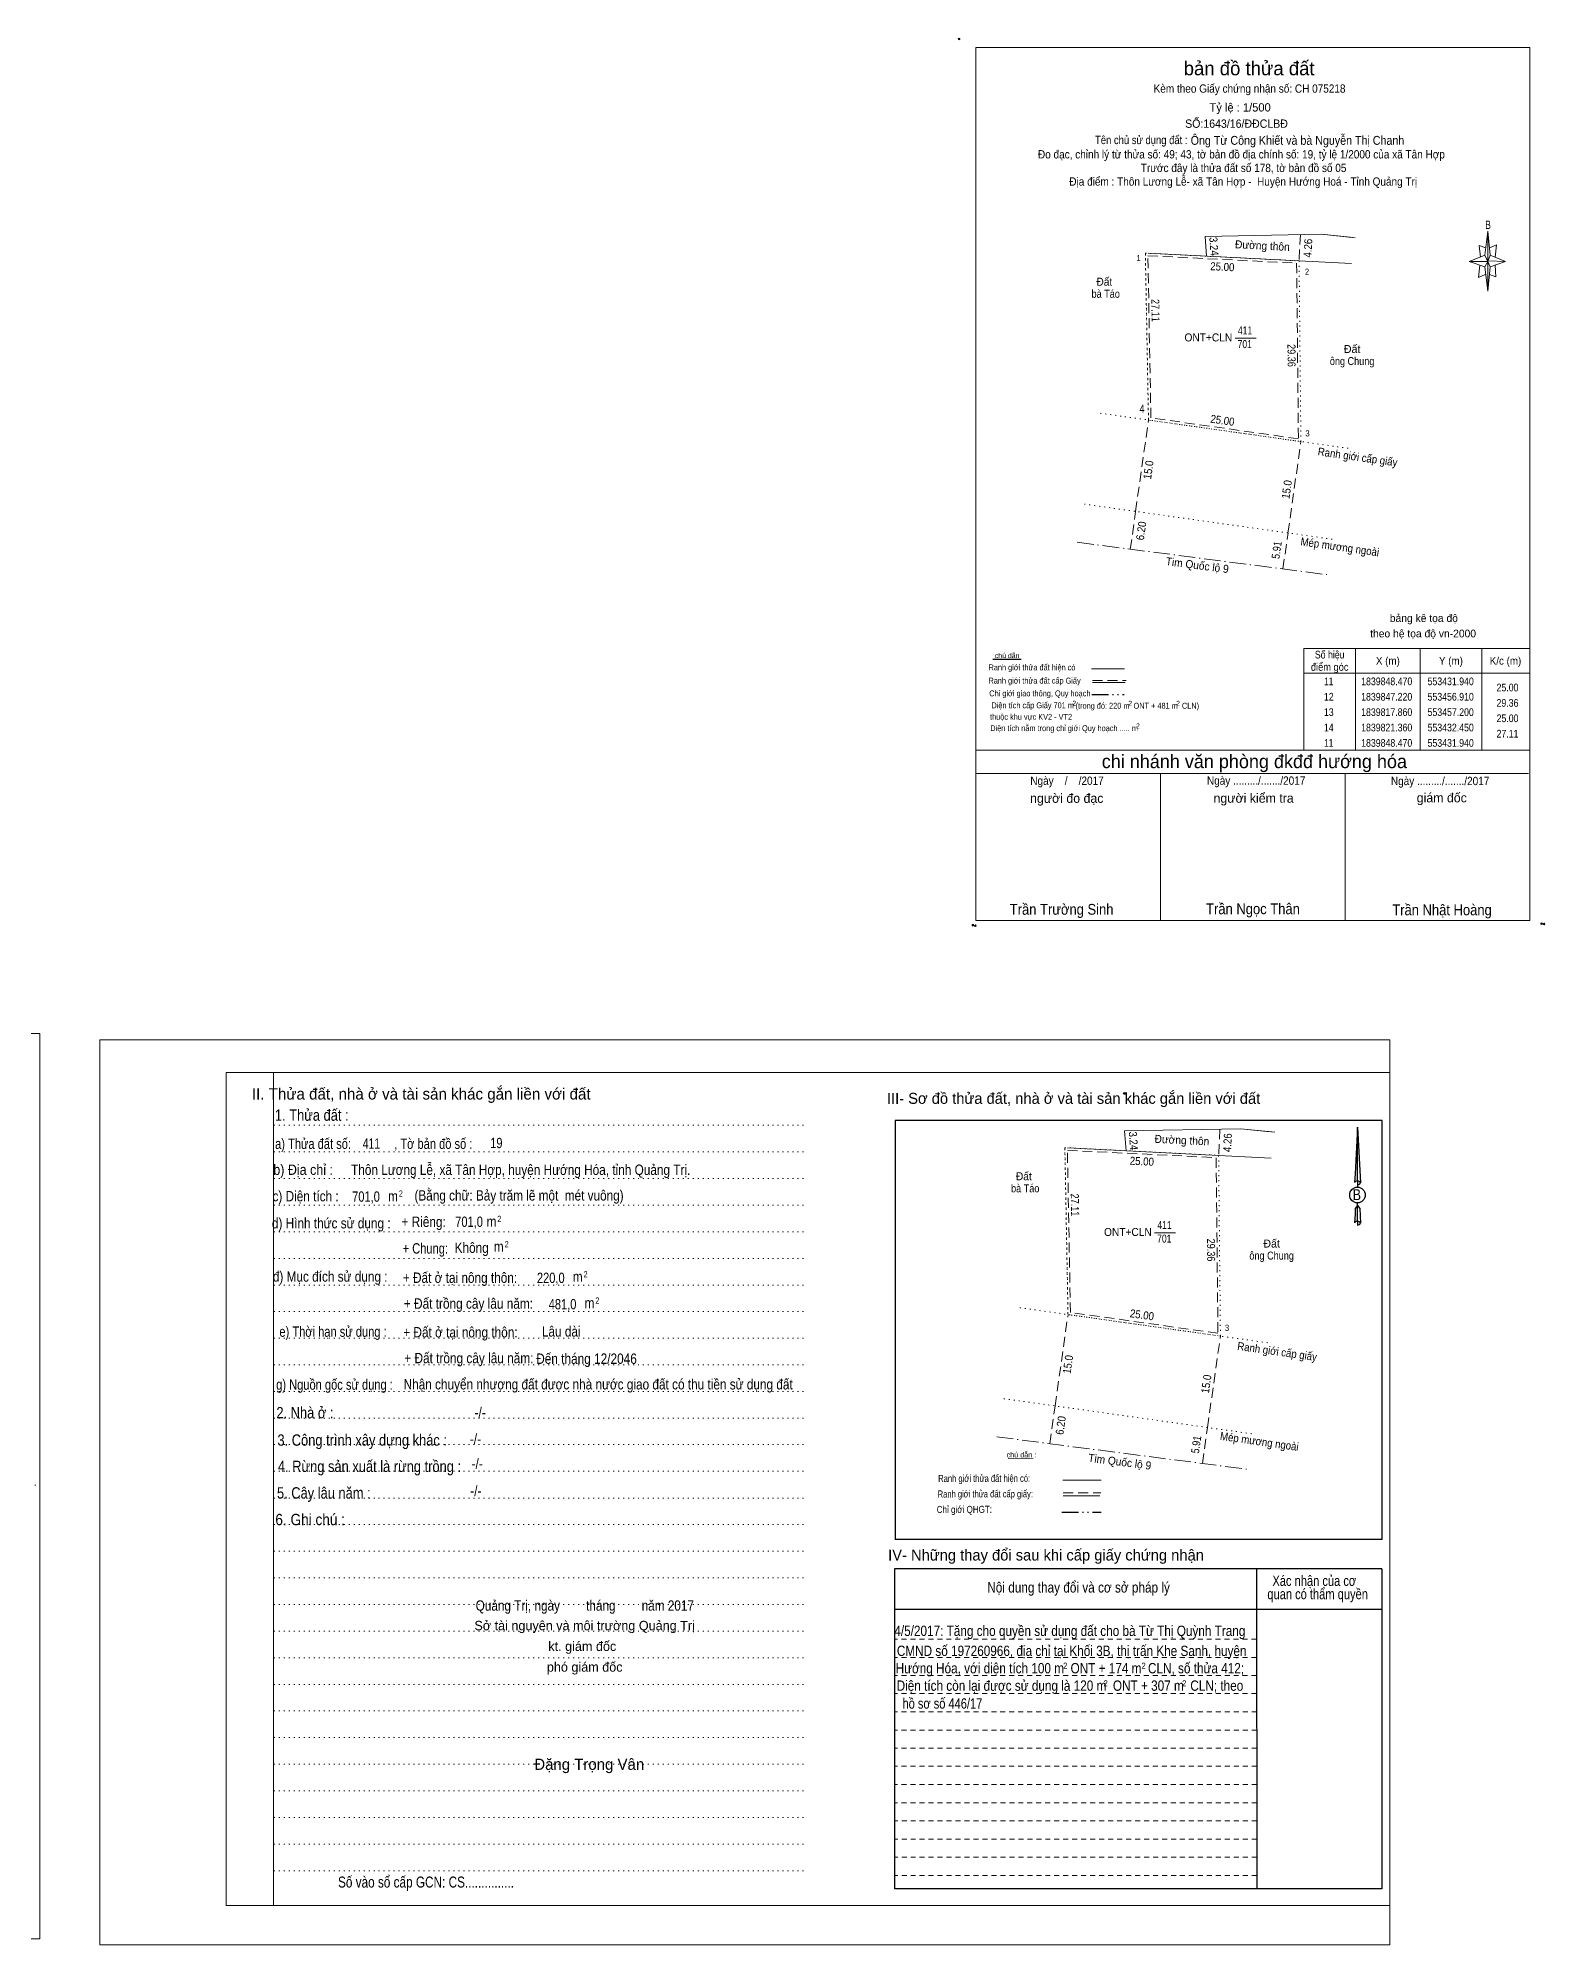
# Model space of a CAD drawing. Header units: metres. Extents: x 552853 to 553796, y 1839502 to 1839983.
# Drawn here: x 553062.2 to 553306.9, y 1839673.4 to 1839983.1 of the extents above; entities that cross this region are included whole.
import ezdxf
from ezdxf.enums import TextEntityAlignment as Align

# ---------------------------------------------------------------- set-up
doc = ezdxf.new("R2010")
doc.units = ezdxf.units.M
doc.header["$LTSCALE"] = 0.54
doc.header["$PDMODE"] = 32
doc.header["$PDSIZE"] = 0.27
for name, pattern in [('DASH_DOUBLE_DOT', [9.2, 5, -1.2, 0.3, -1.2, 0.3, -1.2]), ('DOT_DASHED', [7.7, 5, -1.2, 0.3, -1.2]), ('DOTTED', [1.5, 0.3, -1.2]), ('MEDIUM_DASHED', [4.5, 3, -1.5]), ('SHORT_DASHED', [2.7, 1.5, -1.2])]:
    doc.linetypes.add(name, pattern=pattern)
for name, color, linetype, lineweight in [('1', 7, 'DOTTED', 13), ('10', 7, 'Continuous', 13), ('16', 7, 'Continuous', 25), ('2', 7, 'SHORT_DASHED', 13), ('23', 7, 'Continuous', 13), ('28', 7, 'Continuous', 25), ('3', 7, 'Continuous', 13), ('5', 7, 'Continuous', 13), ('63', 7, 'Continuous', 13), ('7', 7, 'Continuous', 25)]:
    doc.layers.add(name, color=color, linetype=linetype, lineweight=lineweight)
for name, color, linetype in [('17', 7, 'Continuous'), ('18', 7, 'Continuous'), ('20', 7, 'Continuous'), ('34', 7, 'Continuous'), ('6', 7, 'Continuous'), ('9', 7, 'Continuous')]:
    doc.layers.add(name, color=color, linetype=linetype)

msp = doc.modelspace()

# ---------------------------------------------------------------- linework, layer by layer
at = {"layer": '1', "linetype": 'MEDIUM_DASHED'}
for p, q in [((553267.24, 1839951.22), (553267.03, 1839946.97)), ((553240.47, 1839906.27), (553242.57, 1839921.11)), ((553265.22, 1839902.77), (553267.32, 1839917.61)), ((553239.61, 1839900.13), (553240.48, 1839906.27)), ((553264.4, 1839896.92), (553265.23, 1839902.77))]:
    msp.add_line(p, q, dxfattribs=at)
at = {"layer": '1'}
for p, q in [((553242.06, 1839948.22), (553242.57, 1839921.11)), ((553234.74, 1839922.22), (553275.13, 1839916.51)), ((553232.15, 1839907.45), (553272.65, 1839901.72)), ((553100.45, 1839815.14), (553100.45, 1839679.85)), ((553100.45, 1839815.14), (553100.45, 1839679.85)), ((553100.53, 1839806.55), (553186.84, 1839806.55)), ((553100.53, 1839802.24), (553186.84, 1839802.24)), ((553100.53, 1839797.91), (553186.84, 1839797.91)), ((553100.53, 1839793.59), (553186.84, 1839793.59)), ((553100.53, 1839789.26), (553186.84, 1839789.26)), ((553100.53, 1839784.93), (553186.84, 1839784.93)), ((553100.53, 1839780.61), (553186.84, 1839780.61)), ((553100.53, 1839776.3), (553186.84, 1839776.3)), ((553100.53, 1839771.96), (553186.84, 1839771.96)), ((553100.53, 1839767.65), (553186.84, 1839767.65)), ((553100.53, 1839763.32), (553186.84, 1839763.32)), ((553100.53, 1839758.99), (553186.84, 1839758.99)), ((553100.53, 1839754.68), (553186.84, 1839754.68)), ((552972.61, 1839748.12), (553062.51, 1839748.12)), ((553100.53, 1839750.35), (553186.84, 1839750.35)), ((553100.53, 1839746.01), (553186.84, 1839746.01)), ((553100.53, 1839741.71), (553186.84, 1839741.71)), ((553100.53, 1839737.37), (553186.84, 1839737.37)), ((553100.53, 1839733.05), (553186.84, 1839733.05)), ((553100.53, 1839728.74), (553186.84, 1839728.74)), ((553100.53, 1839724.41), (553186.84, 1839724.41)), ((553100.53, 1839720.05), (553186.84, 1839720.05)), ((553100.53, 1839715.73), (553186.84, 1839715.73)), ((553100.53, 1839711.43), (553186.84, 1839711.43)), ((553100.53, 1839707.09), (553186.84, 1839707.09)), ((553100.53, 1839702.77), (553186.84, 1839702.77)), ((553100.53, 1839698.44), (553186.84, 1839698.44)), ((553100.53, 1839694.12), (553186.84, 1839694.12)), ((553100.53, 1839689.81), (553186.84, 1839689.81)), ((553100.53, 1839685.48), (553186.84, 1839685.48))]:
    msp.add_line(p, q, dxfattribs=at)
at = {"layer": '1', "linetype": 'Continuous'}
for p, q in [((553256.64, 1839934.41), (553260.04, 1839934.41)), ((553092.79, 1839815.14), (553281.79, 1839815.14)), ((553092.79, 1839815.14), (553092.79, 1839679.85)), ((553281.79, 1839815.14), (553281.79, 1839678.73)), ((553092.79, 1839679.85), (553281.79, 1839679.85))]:
    msp.add_line(p, q, dxfattribs=at)
at = {"layer": '1'}
msp.add_lwpolyline([(553242.06, 1839948.22), (553267.03, 1839946.97), (553267.32, 1839917.61), (553242.57, 1839921.11)], close=True, dxfattribs=at)
at = {"layer": '1', "linetype": 'MEDIUM_DASHED'}
msp.add_lwpolyline([(553242.47, 1839947.8), (553266.63, 1839946.59), (553266.92, 1839918.07), (553242.96, 1839921.46)], close=True, dxfattribs=at)
at = {"layer": '1', "linetype": 'Continuous'}
for points in [[(552853.01, 1839674.43), (553062.52, 1839674.43), (553062.52, 1839821.47), (552853.01, 1839821.47)], [(552853.01, 1839821.47), (553062.52, 1839821.47), (553062.52, 1839674.43), (552853.01, 1839674.43)], [(552853.01, 1839674.43), (553062.52, 1839674.43), (553062.52, 1839821.47), (552853.01, 1839821.47)], [(553072.27, 1839673.43), (553281.79, 1839673.43), (553281.79, 1839820.45), (553072.27, 1839820.45)], [(553100.45, 1839815.14), (553281.79, 1839815.14), (553281.79, 1839679.85), (553100.45, 1839679.85)]]:
    msp.add_lwpolyline(points, close=True, dxfattribs=at)
at = {"layer": '10'}
msp.add_line((553251.77, 1839950.95), (553252.01, 1839947.72), dxfattribs=at)
msp.add_line((553251.77, 1839950.95), (553252.01, 1839947.72), dxfattribs=at)
for points in [[(553251.77, 1839950.95), (553270.63, 1839951.28), (553273.81, 1839950.96)], [(553251.77, 1839950.95), (553270.63, 1839951.28), (553276.14, 1839950.73)]]:
    msp.add_lwpolyline(points, dxfattribs=at)
at = {"layer": '16'}
msp.add_line((553221.91, 1839882.21), (553217.29, 1839882.21), dxfattribs=at)
at = {"layer": '2'}
for p, q in [((553260.12, 1839720.13), (553201.34, 1839720.13)), ((553260.13, 1839717.18), (553201.34, 1839717.18)), ((553260.13, 1839714.25), (553201.34, 1839714.25)), ((553260.14, 1839711.3), (553201.34, 1839711.3)), ((553260.14, 1839708.33), (553201.34, 1839708.33)), ((553260.14, 1839705.38), (553201.34, 1839705.38)), ((553260.14, 1839702.44), (553201.34, 1839702.44)), ((553260.14, 1839699.48), (553201.34, 1839699.48)), ((553260.15, 1839696.52), (553201.34, 1839696.52)), ((553260.16, 1839693.57), (553201.34, 1839693.57)), ((553260.16, 1839690.61), (553201.34, 1839690.61)), ((553260.16, 1839687.66), (553201.34, 1839687.66)), ((553260.16, 1839684.7), (553201.34, 1839684.7))]:
    msp.add_line(p, q, dxfattribs=at)
at = {"layer": '23'}
msp.add_line((553251.77, 1839950.95), (553252.01, 1839947.72), dxfattribs=at)
msp.add_line((553251.77, 1839950.95), (553252.01, 1839947.72), dxfattribs=at)
for points in [[(553251.77, 1839950.95), (553270.63, 1839951.28), (553275.38, 1839950.81)], [(553251.77, 1839950.95), (553270.63, 1839951.28), (553275.68, 1839950.78)]]:
    msp.add_lwpolyline(points, dxfattribs=at)
at = {"layer": '28'}
for p, q in [((553201.41, 1839807.32), (553201.41, 1839739.28)), ((553280.54, 1839739.28), (553280.54, 1839807.32)), ((553280.54, 1839739.28), (553201.41, 1839739.28)), ((553260.12, 1839734.49), (553260.16, 1839682.51)), ((553280.49, 1839734.49), (553280.45, 1839682.51)), ((553280.46, 1839727.9), (553201.34, 1839727.9)), ((553280.45, 1839682.51), (553201.34, 1839682.51))]:
    msp.add_line(p, q, dxfattribs=at)
at = {"layer": '28', "linetype": 'SHORT_DASHED', "lineweight": 13}
msp.add_line((553260.12, 1839723.1), (553201.34, 1839723.1), dxfattribs=at)
at = {"layer": '28'}
msp.add_lwpolyline([(553280.49, 1839734.49), (553201.34, 1839734.49), (553201.34, 1839682.51)], dxfattribs=at)
msp.add_point((553238.66, 1839811.72), dxfattribs=at)
at = {"layer": '3', "linetype": 'DOT_DASHED'}
for p, q in [((553230.99, 1839901.25), (553271.54, 1839896)), ((553217.92, 1839755.95), (553258.47, 1839750.7))]:
    msp.add_line(p, q, dxfattribs=at)
at = {"layer": '3'}
for p, q in [((553238.7, 1839805.65), (553238.94, 1839802.42)), ((553238.7, 1839805.65), (553238.94, 1839802.42)), ((553238.7, 1839805.65), (553238.94, 1839802.42)), ((553238.7, 1839805.65), (553238.94, 1839802.42)), ((553229.42, 1839802.9), (553262.49, 1839801.24)), ((553243.57, 1839789.11), (553246.97, 1839789.11))]:
    msp.add_line(p, q, dxfattribs=at)
at = {"layer": '3', "linetype": 'MEDIUM_DASHED'}
for p, q in [((553254.17, 1839805.92), (553253.96, 1839801.67)), ((553227.4, 1839760.97), (553229.5, 1839775.81)), ((553252.15, 1839757.47), (553254.25, 1839772.31)), ((553226.54, 1839754.83), (553227.41, 1839760.97)), ((553251.33, 1839751.62), (553252.16, 1839757.47))]:
    msp.add_line(p, q, dxfattribs=at)
at = {"layer": '3', "linetype": 'DOTTED'}
for p, q in [((553228.99, 1839802.92), (553229.5, 1839775.81)), ((553221.67, 1839776.92), (553262.06, 1839771.21)), ((553219.08, 1839762.15), (553259.58, 1839756.42))]:
    msp.add_line(p, q, dxfattribs=at)
at = {"layer": '3'}
for points in [[(553238.7, 1839805.65), (553257.56, 1839805.98), (553260.74, 1839805.66)], [(553238.7, 1839805.65), (553257.56, 1839805.98), (553263.07, 1839805.43)], [(553238.7, 1839805.65), (553257.56, 1839805.98), (553262.31, 1839805.51)], [(553238.7, 1839805.65), (553257.56, 1839805.98), (553262.61, 1839805.48)]]:
    msp.add_lwpolyline(points, dxfattribs=at)
at = {"layer": '3', "linetype": 'DOTTED'}
msp.add_lwpolyline([(553228.99, 1839802.92), (553253.96, 1839801.67), (553254.25, 1839772.31), (553229.5, 1839775.81)], close=True, dxfattribs=at)
at = {"layer": '3', "linetype": 'MEDIUM_DASHED'}
msp.add_lwpolyline([(553229.4, 1839802.5), (553253.56, 1839801.29), (553253.85, 1839772.77), (553229.89, 1839776.16)], close=True, dxfattribs=at)
at = {"layer": '5'}
for p, q in [((553297.17, 1839947.87), (553297.67, 1839951.77)), ((553297.17, 1839945.97), (553294.67, 1839946.87)), ((553298.07, 1839945.97), (553297.67, 1839942.07)), ((553298.07, 1839947.87), (553300.57, 1839946.87)), ((553298.87, 1839946.27), (553298.97, 1839944.37)), ((553298.97, 1839944.37), (553297.97, 1839944.77)), ((553233.29, 1839880.72), (553238.67, 1839880.72)), ((553233.49, 1839878.48), (553238.76, 1839878.48)), ((553214.51, 1839867.51), (553304.51, 1839867.51)), ((553214.51, 1839863.71), (553304.31, 1839863.71)), ((553214.51, 1839863.71), (553304.31, 1839863.71)), ((553214.51, 1839863.71), (553304.31, 1839863.71)), ((553244.51, 1839839.81), (553244.51, 1839863.71)), ((553274.51, 1839839.81), (553274.51, 1839863.71))]:
    msp.add_line(p, q, dxfattribs=at)
at = {"layer": '5', "linetype": 'MEDIUM_DASHED'}
msp.add_line((553233.49, 1839878.8), (553238.93, 1839878.8), dxfattribs=at)
at = {"layer": '5', "linetype": 'DASH_DOUBLE_DOT', "lineweight": 25}
msp.add_line((553233.39, 1839876.51), (553238.63, 1839876.51), dxfattribs=at)
at = {"layer": '5'}
for points in [[(553214.51, 1839981.61), (553304.51, 1839981.61), (553304.51, 1839839.81), (553214.51, 1839839.81)], [(553297.67, 1839951.77), (553298.07, 1839947.87), (553297.67, 1839946.87)], [(553297.67, 1839946.87), (553294.67, 1839946.87), (553297.17, 1839947.87), (553298.07, 1839945.97), (553300.57, 1839946.87), (553297.67, 1839946.97)], [(553297.67, 1839946.87), (553297.67, 1839942.07), (553297.17, 1839945.97)]]:
    msp.add_lwpolyline(points, close=True, dxfattribs=at)
for points in [[(553297.37, 1839949.07), (553296.27, 1839949.47), (553296.47, 1839947.57)], [(553297.97, 1839949.07), (553299.07, 1839949.57), (553298.87, 1839947.57)], [(553297.67, 1839946.87), (553297.17, 1839947.87), (553294.67, 1839946.87)], [(553296.37, 1839946.27), (553296.17, 1839944.27), (553297.27, 1839944.77)], [(553297.67, 1839946.87), (553298.07, 1839945.97), (553300.57, 1839946.87)], [(553304.51, 1839839.81), (553214.51, 1839839.81), (553214.51, 1839863.71)]]:
    msp.add_lwpolyline(points, dxfattribs=at)
for p in [(553211.81, 1839983.01), (553214.05, 1839839.05), (553214.45, 1839838.97), (553306.41, 1839839.31), (553306.81, 1839839.25)]:
    msp.add_point(p, dxfattribs=at)
at = {"layer": '63'}
for p, q in [((553242.49, 1839948.2), (553275.56, 1839946.54)), ((553276.21, 1839884.01), (553276.21, 1839867.51)), ((553286.71, 1839884.01), (553286.71, 1839867.51)), ((553296.71, 1839884.01), (553296.71, 1839867.51)), ((553267.81, 1839880.01), (553304.51, 1839880.01))]:
    msp.add_line(p, q, dxfattribs=at)
msp.add_lwpolyline([(553267.81, 1839884.01), (553304.51, 1839884.01), (553304.51, 1839867.51), (553267.81, 1839867.51)], close=True, dxfattribs=at)
at = {"layer": '7'}
for p, q in [((553280.54, 1839807.32), (553201.41, 1839807.32)), ((553276.49, 1839806.25), (553276.98, 1839797.23)), ((553276.49, 1839806.25), (553276.98, 1839797.23)), ((553276.49, 1839806.25), (553276.98, 1839797.23)), ((553276.11, 1839798.66), (553276.02, 1839797.25)), ((553276.49, 1839797.53), (553276.49, 1839797.19)), ((553276.49, 1839797.19), (553276.49, 1839796.94)), ((553276.49, 1839796.94), (553276.49, 1839796.56)), ((553276.49, 1839796.94), (553276.49, 1839796.56)), ((553276.49, 1839796.94), (553276.49, 1839796.56)), ((553276.98, 1839797.23), (553276.98, 1839797.25)), ((553276.49, 1839793.54), (553276.49, 1839793.94)), ((553276.49, 1839793.54), (553276.49, 1839793.94)), ((553276.49, 1839793.54), (553276.49, 1839793.94)), ((553276.49, 1839793.54), (553276.87, 1839793.04)), ((553276.49, 1839793.54), (553276.87, 1839793.04)), ((553276.49, 1839793.54), (553276.87, 1839793.04)), ((553276.49, 1839790.98), (553276.49, 1839790.65)), ((553276.87, 1839793.04), (553276.98, 1839790.68)), ((553276.87, 1839793.04), (553276.98, 1839790.68)), ((553276.87, 1839793.04), (553276.98, 1839790.68)), ((553276.49, 1839790.65), (553276.49, 1839790.37)), ((553276.98, 1839790.68), (553276.98, 1839790.7))]:
    msp.add_line(p, q, dxfattribs=at)
at = {"layer": '7', "lineweight": 13}
for p, q in [((553219.76, 1839752.42), (553223.86, 1839752.46)), ((553228.64, 1839748.93), (553234.88, 1839748.93)), ((553228.7, 1839746.39), (553234.69, 1839746.39)), ((553228.7, 1839746.39), (553234.69, 1839746.39))]:
    msp.add_line(p, q, dxfattribs=at)
at = {"layer": '7', "linetype": 'MEDIUM_DASHED', "lineweight": 13}
msp.add_line((553228.7, 1839746.84), (553234.82, 1839746.84), dxfattribs=at)
at = {"layer": '7', "linetype": 'DASH_DOUBLE_DOT'}
msp.add_line((553228.51, 1839743.73), (553234.88, 1839743.73), dxfattribs=at)
at = {"layer": '7'}
for points in [[(553276.49, 1839797.53), (553276.49, 1839806.25), (553276.11, 1839798.66)], [(553276.49, 1839790.98), (553276.49, 1839793.54), (553276.16, 1839793.04), (553276.11, 1839792.1), (553276.02, 1839790.7)]]:
    msp.add_lwpolyline(points, dxfattribs=at)
for centre, start_param, end_param in [((553276.5083, 1839797.2134), 1.57079633, 3.07445202), ((553276.5083, 1839797.2134), 0.06714063, 1.57079633), ((553276.5083, 1839797.2134), 4.71238898, 6.28318531), ((553276.5083, 1839790.6581), 2.49106941, 3.07427841), ((553276.5083, 1839790.6581), 1.57079633, 2.49106941), ((553276.5083, 1839790.6581), 0.06714063, 1.57079633), ((553276.5083, 1839790.6581), 4.71238898, 6.28318531)]:
    msp.add_ellipse(centre, major_axis=(0.463, 0), ratio=0.655448, start_param=start_param, end_param=end_param, dxfattribs=at)
msp.add_ellipse((553276.5078, 1839795.2342), major_axis=(0, 1.2844), ratio=0.983453, dxfattribs=at)

# ---------------------------------------------------------------- texts
at = {"layer": '1'}
for s, rotation, width, p in [('3.24', 274.249, 0.9, (553252.5523, 1839949.2782)), ('Đường thôn', 357.134, 0.95, (553261.0375, 1839948.7964)), ('4.26', 87.171, 0.9, (553269.1138, 1839949.0029)), ('Ranh giới cấp giấy', 351.953, 0.9, (553276.449, 1839914.4739)), ('15.0', 81.946, 0.9, (553243.1985, 1839912.9239)), ('15.0', 81.946, 0.9, (553265.6685, 1839909.7439)), ('6.20', 81.935, 0.9, (553242.0187, 1839903.0238)), ('5.91', 81.925, 0.85, (553264.0284, 1839899.9087)), ('Mép mương ngoài', 351.942, 0.9, (553273.5639, 1839899.8674)), ('Tim Quốc lộ 9', 352.624, 0.95, (553250.4115, 1839896.8964))]:
    msp.add_text(s, height=1.3, rotation=rotation, dxfattribs=dict(at, width=width)).set_placement(p, align=Align.CENTER)
for s, width, p in [('Đất ', 0.95, (553235.625, 1839942.93)), ('bà Táo', 0.85, (553235.62, 1839940.97)), ('411', 0.8, (553258.245, 1839935.01)), ('ONT+CLN', 0.95, (553252.295, 1839933.88)), ('701', 0.8, (553258.205, 1839932.8)), ('ông Chung', 0.85, (553275.64, 1839930.04))]:
    msp.add_text(s, height=1.3, dxfattribs=dict(at, width=width)).set_placement(p, align=Align.CENTER)
msp.add_text('Đất', height=1.3, dxfattribs=at).set_placement((553275.64, 1839932), align=Align.CENTER)
at = {"layer": '16', "width": 0.8}
for p in [(553230.52, 1839874.72), (553239.6, 1839874.7), (553247.38, 1839874.7), (553240.86, 1839871.02)]:
    msp.add_text('2', height=0.8, dxfattribs=at).set_placement(p, align=Align.CENTER)
at = {"layer": '17', "width": 0.85}
msp.add_text('(Bằng chữ: Bảy trăm lẽ một  mét vuông)', height=1.68, dxfattribs=at).set_placement((553140.34, 1839794.33), align=Align.CENTER)
at = {"layer": '18'}
for s, height, p in [('II. Thửa đất, nhà ở và tài sản khác gắn liền với đất', 1.838, (553124.45, 1839810.74)), ('Sở tài nguyên và môi trường Quảng Trị', 1.531, (553150.995, 1839724.53)), ('kt. giám đốc', 1.531, (553150.61, 1839721.17)), ('phó giám đốc', 1.531, (553151.005, 1839717.8))]:
    msp.add_text(s, height=height, dxfattribs=at).set_placement(p, align=Align.CENTER)
for s, height, width, p in [('1. Thửa đất :', 1.838, 0.85, (553106.675, 1839807.29)), ('a) Thửa đất số:              , Tờ bản đồ số : ', 1.685, 0.8, (553116.99, 1839802.72)), ('411', 1.68, 0.75, (553116.36, 1839802.75)), ('19', 1.68, 0.8, (553136.65, 1839802.84)), ('b) Địa chỉ : ', 1.685, 0.9, (553105.555, 1839798.5)), ('Thôn Lương Lễ, xã Tân Hợp, huyện Hướng Hóa, tỉnh Quảng Trị.', 1.685, 0.85, (553140.61, 1839798.49)), ('c) Diện tích :                                                   ', 1.685, 0.85, (553119.24, 1839794.2)), ('701,0', 1.68, 0.8, (553115.485, 1839794.14)), (' m', 1.685, 0.85, (553119.605, 1839794.21)), ('2', 1.021, 0.75, (553121.14, 1839794.94)), ('d) Hình thức sử dụng :', 1.685, 0.85, (553109.84, 1839789.81)), ('+ Riêng: ', 1.685, 0.85, (553125.11, 1839790.04)), ('701,0', 1.68, 0.8, (553132.225, 1839790.05)), (' m', 1.685, 0.85, (553135.605, 1839790.1)), ('2', 1.021, 0.75, (553137.13, 1839790.83)), ('2', 1.021, 0.75, (553138.33, 1839786.73)), ('       + Chung:', 1.685, 0.8, (553123.365, 1839785.72)), ('Không', 1.685, 0.85, (553132.65, 1839785.83)), (' m', 1.685, 0.85, (553136.775, 1839786.01)), ('đ) Mục đích sử dụng :', 1.685, 0.85, (553109.67, 1839781.15)), ('+ Đất ở tại nông thôn:', 1.686, 0.85, (553130.75, 1839780.96)), ('220,0', 1.68, 0.8, (553145.495, 1839780.94)), (' m', 1.685, 0.85, (553149.605, 1839781.13)), ('2', 1.021, 0.75, (553151.15, 1839781.85)), ('+ Đất trồng cây lâu năm:', 1.69, 0.85, (553132.12, 1839776.76)), ('481,0', 1.68, 0.8, (553147.405, 1839776.66)), ('2', 1.021, 0.75, (553153.06, 1839777.57)), (' m', 1.685, 0.85, (553151.515, 1839776.85)), ('e) Thời hạn sử dụng :', 1.685, 0.8, (553110.125, 1839772.2)), ('+ Đất ở tại nông thôn:', 1.686, 0.85, (553130.82, 1839772.1)), ('Lâu dài', 1.686, 0.85, (553147.195, 1839772.23)), ('+ Đất trồng cây lâu năm:', 1.69, 0.85, (553132.19, 1839767.9)), ('Đến tháng 12/2046', 1.69, 0.85, (553151.3, 1839767.8)), ('g) Nguồn gốc sử dụng :', 1.685, 0.8, (553110.37, 1839763.6)), ('2. Nhà ở :', 1.838, 0.85, (553105.56, 1839758.96)), ('3. Công trình xây dựng khác :', 1.838, 0.85, (553114.865, 1839754.51)), ('4. Rừng sản xuất là rừng trồng :', 1.838, 0.85, (553116.05, 1839750.24)), ('5. Cây lâu năm :', 1.838, 0.85, (553108.63, 1839745.93)), ('6. Ghi chú :', 1.838, 0.9, (553106.42, 1839741.6)), ('Quảng Trị, ngày        tháng        năm 2017', 1.68, 0.85, (553151.02, 1839727.71)), ('Số vào sổ cấp GCN: CS...............', 1.787, 0.8, (553125.23, 1839682.74))]:
    msp.add_text(s, height=height, dxfattribs=dict(at, width=width)).set_placement(p, align=Align.CENTER)
at = {"layer": '20'}
msp.add_text('Đặng Trọng Vân', height=1.819, dxfattribs=at).set_placement((553151.74, 1839701.86), align=Align.CENTER)
at = {"layer": '28'}
for s, p in [('III- Sơ đồ thửa đất, nhà ở và tài sản khác gắn liền với đất', (553230.405, 1839810.04)), ('IV- Những thay đổi sau khi cấp giấy chứng nhận', (553225.925, 1839735.86))]:
    msp.add_text(s, height=1.787, dxfattribs=at).set_placement(p, align=Align.CENTER)
for s, width, p in [('-/-', 0.85, (553134.025, 1839759.05)), ('-/-', 0.85, (553133.265, 1839754.77)), ('-/-', 0.85, (553133.535, 1839750.74)), ('-/-', 0.85, (553133.325, 1839746.33)), ('Nội dung thay đổi và cơ sở pháp lý', 0.85, (553231.215, 1839730.66)), ('Xác nhận của cơ', 0.8, (553269.495, 1839731.73)), (' quan có thẩm quyền', 0.8, (553269.79, 1839729.58))]:
    msp.add_text(s, height=1.685, dxfattribs=dict(at, width=width)).set_placement(p, align=Align.CENTER)
at = {"layer": '3'}
for s, rotation, width, p in [('3.24', 274.249, 0.9, (553239.4823, 1839803.9782)), ('Đường thôn', 357.134, 0.95, (553247.9675, 1839803.4964)), ('4.26', 87.171, 0.9, (553256.0438, 1839803.7029)), ('25.00', 357.134, 0.9, (553241.4625, 1839800.0638)), ('27.11', 271.078, 0.85, (553229.9844, 1839793.6022)), ('29.36', 270.566, 0.85, (553252.0887, 1839786.2914)), ('25.00', 351.951, 0.9, (553241.424, 1839775.1223)), ('15.0', 81.946, 0.9, (553230.1285, 1839767.6239)), ('Ranh giới cấp giấy', 351.953, 0.9, (553263.379, 1839769.1739)), ('15.0', 81.946, 0.9, (553252.5985, 1839764.4439)), ('6.20', 81.935, 0.9, (553228.9487, 1839757.7238)), ('Mép mương ngoài', 351.942, 0.9, (553260.4939, 1839754.5674)), ('5.91', 81.925, 0.85, (553250.9584, 1839754.6087)), ('Tim Quốc lộ 9', 352.624, 0.95, (553237.8215, 1839751.2664))]:
    msp.add_text(s, height=1.3, rotation=rotation, dxfattribs=dict(at, width=width)).set_placement(p, align=Align.CENTER)
for s, width, p in [('bà Táo', 0.85, (553222.55, 1839795.67)), ('Đất ', 0.95, (553222.555, 1839797.63)), ('411', 0.8, (553245.175, 1839789.71)), ('ONT+CLN', 0.95, (553239.225, 1839788.58)), ('701', 0.8, (553245.135, 1839787.5)), ('ông Chung', 0.85, (553262.57, 1839784.74))]:
    msp.add_text(s, height=1.3, dxfattribs=dict(at, width=width)).set_placement(p, align=Align.CENTER)
msp.add_text('Đất', height=1.3, dxfattribs=at).set_placement((553262.57, 1839786.7), align=Align.CENTER)
at = {"layer": '3', "width": 0.95}
msp.add_text(' 3', height=1, dxfattribs=at).set_placement((553255.68, 1839773.15), align=Align.RIGHT)
at = {"layer": '34', "width": 0.9}
msp.add_text('Ông Từ Công Khiết và bà Nguyễn Thị Chanh', height=1.44, dxfattribs=at).set_placement((553249.42, 1839965.82))
at = {"layer": '5'}
for s, height, p in [('bản đồ thửa đất', 2.25, (553258.915, 1839977.11)), ('Tỷ lệ : 1/500', 1.35, (553257.455, 1839971.22)), ('theo hệ tọa độ vn-2000', 1.25, (553287.17, 1839885.81)), ('bảng kê tọa độ', 1.25, (553287.295, 1839888.31)), ('chi nhánh văn phòng đkđđ hướng hóa', 2.187, (553259.765, 1839864.57)), ('người đo đạc', 1.5, (553229.295, 1839858.93)), ('người kiểm tra', 1.5, (553259.645, 1839858.95)), ('giám đốc', 1.5, (553290.205, 1839859.01))]:
    msp.add_text(s, height=height, dxfattribs=at).set_placement(p, align=Align.CENTER)
for s, height, width, p in [('Kèm theo Giấy chứng nhận số: CH 075218', 1.35, 0.9, (553258.985, 1839974.28)), ('Tên chủ sử dụng đất :', 1.35, 0.85, (553241.395, 1839965.93)), ('SỐ:1643/16/ĐĐCLBĐ', 1.35, 0.95, (553256.865, 1839968.58)), (' Đo đạc, chỉnh lý từ thửa số: 49; 43, tờ bản đồ địa chính số: 19, tỷ lệ 1/2000 của xã Tân Hợp', 1.35, 0.9, (553257.44, 1839963.6)), ('Trước đây là thửa đất số 178, tờ bản đồ số 05', 1.35, 0.9, (553258.02, 1839961.39)), ('Địa điểm : Thôn Lương Lễ- xã Tân Hợp -  Huyện Hướng Hoá - Tỉnh Quảng Trị ', 1.35, 0.9, (553258.18, 1839959.18)), ('B', 1.378, 0.75, (553297.72, 1839952.13)), ('Ranh giới thửa đất hiện có ', 0.96, 0.9, (553223.815, 1839880.45)), ('chú dẫn', 0.7999, 1.05, (553219.61, 1839882.45)), ('Ranh giới thửa đất cấp Giấy', 0.96, 0.9, (553224.07, 1839878.3)), ('Chỉ giới giao thông, Quy hoạch', 0.96, 0.9, (553224.93, 1839876.23)), ('Diện tích cấp Giấy 701 m', 0.96, 0.9, (553223.76, 1839874.29)), ('(trong đó: 220 m  ONT + 481 m  CLN)', 0.96, 0.9, (553240.755, 1839874.22)), ('thuộc khu vực KV2 - VT2', 0.96, 0.9, (553223.5, 1839872.42)), ('Diện tích nằm trong chỉ giới Quy hoạch ..... m', 0.96, 0.9, (553228.865, 1839870.58)), ('Ngày    /    /2017', 1.35, 0.9, (553229.335, 1839861.85)), ('Ngày ........./......./2017', 1.35, 0.9, (553260.055, 1839861.87)), ('Ngày ........./......./2017', 1.35, 0.9, (553289.935, 1839861.81)), ('Trần Trường Sinh', 1.75, 0.9, (553228.46, 1839840.76)), ('Trần Ngọc Thân', 1.75, 0.9, (553259.54, 1839840.84)), ('Trần Nhật Hoàng', 1.75, 0.9, (553290.245, 1839840.67))]:
    msp.add_text(s, height=height, dxfattribs=dict(at, width=width)).set_placement(p, align=Align.CENTER)
at = {"layer": '6'}
for s, height, width, p in [('4/5/2017: Tặng cho quyền sử dụng đất cho bà Từ Thị Quỳnh Trang', 1.68, 0.85, (553229.8, 1839723.6)), ('CMND số 197260966, địa chỉ tại Khối 3B, thị trấn Khe Sanh, huyện ', 1.68, 0.85, (553230.36, 1839720.35)), ('Hướng Hóa, với diện tích 100 m  ONT + 174 m  CLN, số thửa 412;', 1.68, 0.85, (553229.8, 1839717.53)), ('Diện tích còn lại được sử dụng là 120 m  ONT + 307 m  CLN; theo ', 1.68, 0.85, (553230.08, 1839714.7)), ('2', 1, 0.8, (553229.05, 1839718.27)), ('2', 1, 0.8, (553235.61, 1839715.41)), ('2', 1, 0.8, (553241.78, 1839718.27)), ('2', 1, 0.8, (553248.38, 1839715.41)), ('hồ sơ số 446/17 ', 1.68, 0.8, (553209.35, 1839711.8))]:
    msp.add_text(s, height=height, dxfattribs=dict(at, width=width)).set_placement(p, align=Align.CENTER)
at = {"layer": '63'}
for s, height, width, p in [(' 1', 1, 0.9, (553241.3, 1839946.92)), (' 2', 1, 0.9, (553268.65, 1839944.7)), (' 4', 1.3, 0.85, (553241.93, 1839922.29)), (' 3', 1, 0.95, (553268.75, 1839918.45)), ('25.00', 1.25, 0.85, (553302.66, 1839877.04)), ('29.36', 1.25, 0.85, (553302.65, 1839874.54)), ('25.00', 1.25, 0.85, (553302.66, 1839872.04)), ('27.11', 1.25, 0.85, (553302.66, 1839869.54))]:
    msp.add_text(s, height=height, dxfattribs=dict(at, width=width)).set_placement(p, align=Align.RIGHT)
for s, rotation, width, p in [('25.00', 357.134, 0.9, (553254.5325, 1839945.3638)), ('27.11', 271.078, 0.85, (553243.0544, 1839938.9022)), ('29.36', 270.566, 0.85, (553265.1587, 1839931.5914)), ('25.00', 351.951, 0.9, (553254.494, 1839920.4223))]:
    msp.add_text(s, height=1.3, rotation=rotation, dxfattribs=dict(at, width=width)).set_placement(p, align=Align.CENTER)
for s, width, p in [('Số hiệu', 0.85, (553272, 1839882.38)), ('điểm góc', 0.9, (553272, 1839880.38)), ('X (m)', 0.95, (553281.45, 1839881.38)), ('Y (m)', 0.95, (553291.695, 1839881.38)), ('K/c (m)', 0.95, (553300.555, 1839881.38)), (' 11', 0.8, (553271.66, 1839878.04)), ('1839848.470', 0.85, (553281.26, 1839878.04)), ('553431.940', 0.85, (553291.65, 1839878.04)), (' 12', 0.85, (553271.655, 1839875.54)), ('1839847.220', 0.85, (553281.26, 1839875.54)), ('553456.910', 0.85, (553291.65, 1839875.54)), (' 14', 0.85, (553271.65, 1839870.54)), (' 13', 0.85, (553271.655, 1839873.04)), ('1839817.860', 0.85, (553281.26, 1839873.04)), ('1839821.360', 0.85, (553281.26, 1839870.54)), ('553457.200', 0.85, (553291.65, 1839873.04)), ('553432.450', 0.85, (553291.65, 1839870.54)), (' 11', 0.8, (553271.66, 1839868.04)), ('1839848.470', 0.85, (553281.26, 1839868.04)), ('553431.940', 0.85, (553291.65, 1839868.04))]:
    msp.add_text(s, height=1.25, dxfattribs=dict(at, width=width)).set_placement(p, align=Align.CENTER)
at = {"layer": '7', "width": 0.85}
msp.add_text('B', height=1.764, dxfattribs=at).set_placement((553276.415, 1839794.4), align=Align.CENTER)
at = {"layer": '7'}
msp.add_text('chú dẫn :', height=0.8484, rotation=359.974, dxfattribs=at).set_placement((553221.9298, 1839752.6088), align=Align.CENTER)
for s, height, width, p in [('Ranh giới thửa đất cấp giấy:', 1.147, 0.8, (553216.0686, 1839746.1085)), ('Ranh giới thửa đất hiện có:', 1.153, 0.8, (553215.8836, 1839748.6279)), ('Chỉ giới QHGT:', 1.147, 0.85, (553212.6636, 1839743.5906))]:
    msp.add_text(s, height=height, rotation=0.135, dxfattribs=dict(at, width=width)).set_placement(p, align=Align.CENTER)
at = {"layer": '9', "width": 0.85}
msp.add_text('Nhận chuyển nhượng đất được nhà nước giao đất có thu tiền sử dụng đất', height=1.685, dxfattribs=at).set_placement((553153.19, 1839763.65), align=Align.CENTER)

doc.saveas('drawing.dxf')
